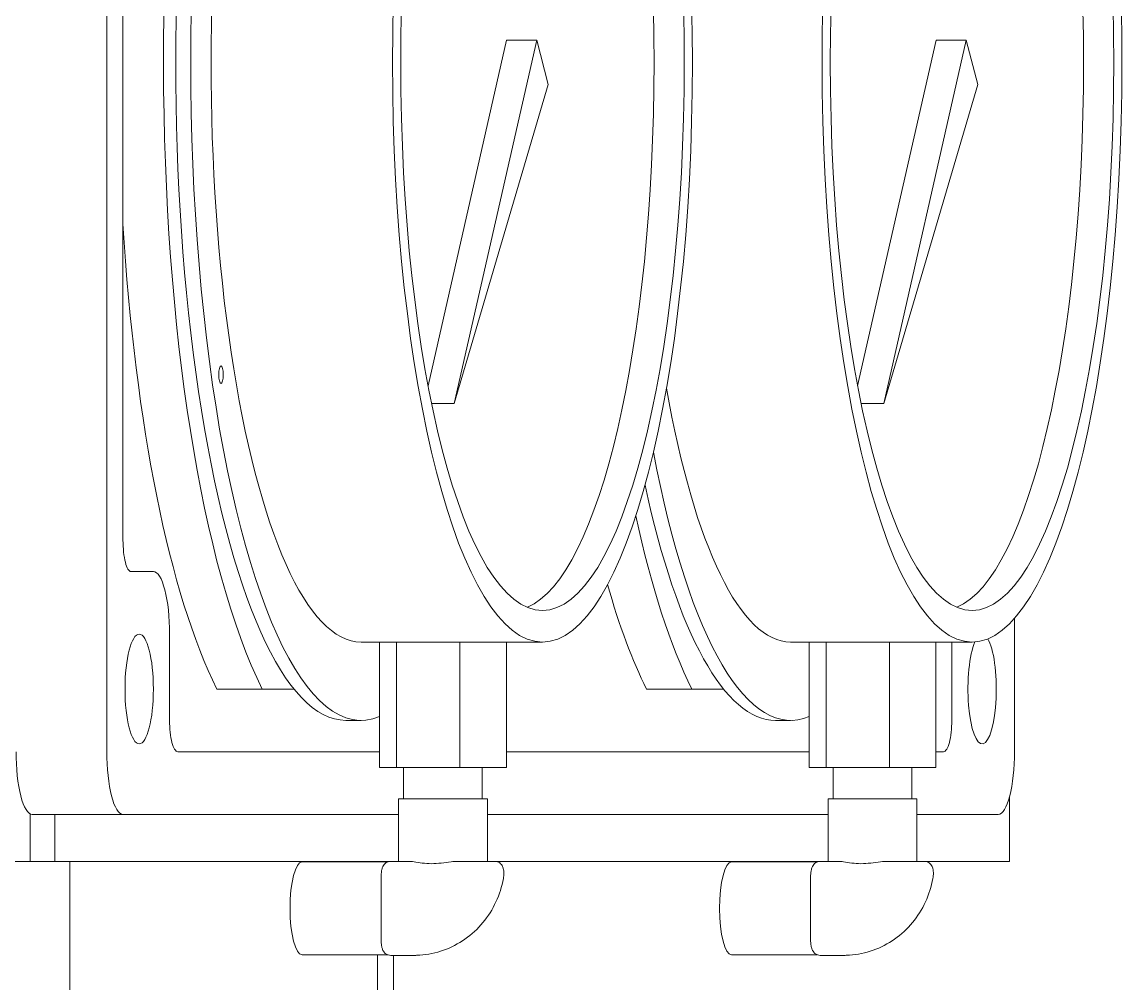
# Model space of a CAD drawing. Header units: inches. Extents: x 17 to 469, y 7 to 301.
# Drawn here: x 240.97 to 245.361, y 114.163 to 118 of the extents above; entities that cross this region are included whole.
import ezdxf

# ---------------------------------------------------------------- set-up
doc = ezdxf.new("R2010")
doc.units = ezdxf.units.IN
doc.header["$LTSCALE"] = 14
doc.header["$MEASUREMENT"] = 0
doc.layers.add('Visible (ANSI)', color=7, linetype='Continuous', lineweight=50)

msp = doc.modelspace()

# ---------------------------------------------------------------- linework, layer by layer
at = {"layer": 'Visible (ANSI)', "linetype": 'Continuous', "lineweight": 18}
for p, q in [((241.308353, 115.089395), (241.308353, 122.589395)), ((241.373067, 115.933145), (241.373067, 121.745645)), ((242.590689, 116.549287), (242.903955, 117.927748)), ((242.695256, 116.478115), (243.024695, 117.927748)), ((242.903955, 117.927748), (243.024695, 117.927748)), ((243.024695, 117.927748), (243.070449, 117.750972)), ((244.305348, 116.549287), (244.618613, 117.927748)), ((244.409914, 116.478115), (244.739353, 117.927748)), ((244.618613, 117.927748), (244.739353, 117.927748)), ((244.739353, 117.927748), (244.785107, 117.750972)), ((243.070449, 117.750972), (242.695256, 116.478115)), ((244.785107, 117.750972), (244.409914, 116.478115)), ((242.604739, 116.478115), (242.695256, 116.478115)), ((244.319397, 116.478115), (244.409914, 116.478115)), ((241.494379, 115.808145), (241.405419, 115.808145)), ((244.93182, 115.621633), (244.93182, 115.089395)), ((241.559084, 115.21443), (241.559084, 115.558145)), ((242.323128, 115.52686), (242.396914, 115.52686)), ((242.464784, 115.52686), (242.396914, 115.52686)), ((242.396914, 115.52686), (242.396914, 115.02686)), ((242.71808, 115.52686), (242.464784, 115.52686)), ((242.464784, 115.52686), (242.464784, 115.02686)), ((242.903506, 115.52686), (242.71808, 115.52686)), ((242.71808, 115.52686), (242.71808, 115.02686)), ((242.903506, 115.52686), (242.903506, 115.02686)), ((242.903506, 115.52686), (243.047572, 115.52686)), ((244.037786, 115.52686), (244.111572, 115.52686)), ((244.179442, 115.52686), (244.111572, 115.52686)), ((244.111572, 115.52686), (244.111572, 115.02686)), ((244.432738, 115.52686), (244.179442, 115.52686)), ((244.179442, 115.52686), (244.179442, 115.02686)), ((244.618164, 115.52686), (244.432738, 115.52686)), ((244.432738, 115.52686), (244.432738, 115.02686)), ((244.618164, 115.52686), (244.618164, 115.02686)), ((244.618164, 115.52686), (244.76223, 115.52686)), ((244.681089, 115.52686), (244.681089, 115.21443)), ((241.74813, 115.33943), (241.929241, 115.33943)), ((242.055544, 115.33943), (241.929241, 115.33943)), ((243.462788, 115.33943), (243.643899, 115.33943)), ((243.770202, 115.33943), (243.643899, 115.33943)), ((242.262757, 115.21436), (242.323128, 115.21436)), ((243.977415, 115.21436), (244.037786, 115.21436)), ((242.396914, 115.08943), (241.591436, 115.08943)), ((244.111572, 115.08943), (242.903506, 115.08943)), ((244.648736, 115.08943), (244.618164, 115.08943)), ((242.396914, 115.02686), (242.464784, 115.02686)), ((242.464784, 115.02686), (242.71808, 115.02686)), ((242.493229, 115.02686), (242.493229, 114.90186)), ((242.71808, 115.02686), (242.903506, 115.02686)), ((242.80719, 115.02686), (242.80719, 114.90186)), ((244.111572, 115.02686), (244.179442, 115.02686)), ((244.179442, 115.02686), (244.432738, 115.02686)), ((244.207887, 115.02686), (244.207887, 114.90186)), ((244.432738, 115.02686), (244.618164, 115.02686)), ((244.521848, 115.02686), (244.521848, 114.90186)), ((244.911448, 114.651895), (244.911448, 114.907296)), ((242.827709, 114.90186), (242.472711, 114.90186)), ((242.472711, 114.90186), (242.472711, 114.65186)), ((242.827709, 114.90186), (242.827709, 114.65186)), ((244.542367, 114.90186), (244.187369, 114.90186)), ((244.187369, 114.90186), (244.187369, 114.65186)), ((244.542367, 114.90186), (244.542367, 114.65186)), ((241.003034, 114.651895), (241.003034, 114.841219)), ((241.010836, 114.839395), (241.373058, 114.839395)), ((241.101385, 114.839395), (241.101385, 114.651895)), ((242.472711, 114.839395), (241.373058, 114.839395)), ((244.187369, 114.839395), (242.827709, 114.839395)), ((244.867115, 114.839395), (244.542367, 114.839395)), ((240.619113, 114.651895), (241.003034, 114.651895)), ((241.101385, 114.651895), (241.003034, 114.651895)), ((241.101385, 114.651895), (242.472711, 114.651895)), ((241.161099, 114.651895), (241.161099, 112.026895)), ((242.429747, 114.64962), (242.087817, 114.64962)), ((242.388502, 114.64962), (242.388502, 114.651895)), ((242.513497, 114.65186), (242.441558, 114.65186)), ((242.453207, 114.651895), (242.453207, 114.65186)), ((242.782681, 114.65186), (242.712004, 114.65186)), ((242.814037, 114.65186), (242.782681, 114.65186)), ((242.8576, 114.65186), (242.826245, 114.65186)), ((242.827709, 114.651895), (244.187369, 114.651895)), ((244.144405, 114.64962), (243.802475, 114.64962)), ((244.228155, 114.65186), (244.156216, 114.65186)), ((244.497339, 114.65186), (244.426662, 114.65186)), ((244.528695, 114.65186), (244.497339, 114.65186)), ((244.572258, 114.65186), (244.540903, 114.65186)), ((244.542367, 114.651895), (244.89654, 114.651895)), ((244.911448, 114.651895), (244.89654, 114.651895)), ((242.403146, 114.58936), (242.403146, 114.474232)), ((244.117804, 114.58936), (244.117804, 114.474232)), ((242.403146, 114.454487), (242.403146, 114.33936)), ((244.117804, 114.454487), (244.117804, 114.33936)), ((242.429747, 114.2791), (242.087817, 114.2791)), ((242.388502, 112.026895), (242.388502, 114.2791)), ((242.441558, 114.27686), (242.450699, 114.27686)), ((242.450699, 114.27686), (242.531552, 114.27686)), ((242.453207, 114.27686), (242.453207, 112.026895)), ((244.144405, 114.2791), (243.802475, 114.2791)), ((244.156216, 114.27686), (244.165357, 114.27686)), ((244.165357, 114.27686), (244.24621, 114.27686))]:
    msp.add_line(p, q, dxfattribs=at)
for centre, major_axis, start_param, end_param in [((242.262757, 117.83936), (0, 2.8125), 5.6776934, 8.94884126), ((242.323128, 117.83936), (0, -2.625), 2.64866739, 6.39200472), ((242.262757, 117.83936), (0, -2.625), 3.14159265, 6.28318531), ((242.323128, 117.83936), (0, -2.3125), 3.14159265, 6.28318531), ((242.926831, 117.83936), (0, -2.186419), 0.10688617, 3.03470649), ((244.641489, 117.83936), (0, -2.186419), 0.10688617, 3.03470649), ((242.081646, 117.83936), (0, 2.8125), 1.80187972, 2.66565596), ((244.037786, 117.83936), (0, -2.3125), 5.30904378, 6.28318531), ((244.037786, 117.83936), (0, -2.625), 5.34656589, 6.39200472), ((243.977415, 117.83936), (0, -2.625), 5.41040632, 6.28318531), ((243.977415, 117.83936), (0, 2.8125), 2.26978424, 2.66565596), ((241.405419, 115.933145), (0, -0.125), 4.71238898, 6.28318531), ((241.494379, 115.558145), (0, 0.25), 4.71238898, 6.28318531), ((243.796304, 117.83936), (0, 2.8125), 2.40500456, 2.66565596), ((244.80241, 115.339395), (0, -0.21875), 3.67941544, 9.01099268), ((241.591436, 115.21443), (0, -0.125), 4.71238898, 6.28318531), ((244.648736, 115.21443), (0, -0.125), 0, 1.57079633), ((241.010836, 115.089395), (0, -0.25), 4.71238898, 6.28318531), ((241.373058, 115.089395), (0, -0.25), 4.71238898, 6.28318531), ((244.867115, 115.089395), (0, -0.25), 0, 1.57079633), ((242.087817, 114.46436), (0, 0.18526), 0, 3.14159265), ((243.802475, 114.46436), (0, 0.18526), 0, 3.14159265)]:
    msp.add_ellipse(centre, major_axis=major_axis, ratio=0.25881905, start_param=start_param, end_param=end_param, dxfattribs=at)
for centre, major_axis in [((243.047572, 117.83936), (0, 2.3125)), ((244.76223, 117.83936), (0, 2.3125)), ((243.047572, 117.83936), (0, 2.186419)), ((244.76223, 117.83936), (0, 2.186419)), ((241.764472, 116.593162), (0, -0.035)), ((241.437763, 115.339395), (0, 0.21875))]:
    msp.add_ellipse(centre, major_axis=major_axis, ratio=0.25881905, dxfattribs=at)
for points, knots in [([(242.441558, 114.65186), (242.438018, 114.65186), (242.4345, 114.651243), (242.428034, 114.649104), (242.425177, 114.647541), (242.419889, 114.643842), (242.41776, 114.641683), (242.413611, 114.636735), (242.412084, 114.634091), (242.4087, 114.627324), (242.407498, 114.623505), (242.405514, 114.615741), (242.404812, 114.611828), (242.403765, 114.603759), (242.403429, 114.599614), (242.403185, 114.593406), (242.403146, 114.591383), (242.403146, 114.58936)], [1.57079633, 1.57079633, 1.57079633, 1.57079633, 1.65621802, 1.65621802, 1.74993133, 1.74993133, 1.87020452, 1.87020452, 2.04836576, 2.04836576, 2.36252503, 2.36252503, 2.67668429, 2.67668429, 2.99084356, 2.99084356, 3.14159265, 3.14159265, 3.14159265, 3.14159265]), ([(242.513497, 114.65186), (242.519951, 114.651863), (242.527154, 114.651041), (242.554857, 114.647027), (242.579003, 114.642582), (242.60427, 114.642582), (242.629537, 114.642582), (242.656804, 114.647027), (242.692612, 114.651041), (242.702521, 114.651863), (242.712004, 114.65186)], [2.000751798, 2.000751798, 2.000751798, 2.000751798, 2.079672535, 2.079672535, 2.279000165, 2.279000165, 2.279000165, 2.478327794, 2.478327794, 2.557248531, 2.557248531, 2.557248531, 2.557248531]), ([(242.814037, 114.65186), (242.817114, 114.651901), (242.819684, 114.651819), (242.821661, 114.651819), (242.823638, 114.651819), (242.825185, 114.651901), (242.826245, 114.65186)], [1.118517942, 1.118517942, 1.118517942, 1.118517942, 1.176718059, 1.176718059, 1.176718059, 1.234918175, 1.234918175, 1.234918175, 1.234918175]), ([(242.8576, 114.65186), (242.861138, 114.65186), (242.864768, 114.651236), (242.871362, 114.648985), (242.874277, 114.647361), (242.879561, 114.643525), (242.881689, 114.641289), (242.885676, 114.636274), (242.887099, 114.633635), (242.890153, 114.626937), (242.891113, 114.623219), (242.892622, 114.615356), (242.893002, 114.611208), (242.893231, 114.602642), (242.89306, 114.598297), (242.892327, 114.590644), (242.891875, 114.587358), (242.891296, 114.584105)], [0, 0, 0, 0, 0.007047672, 0.007047672, 0.014364631, 0.014364631, 0.02337213, 0.02337213, 0.036161154, 0.036161154, 0.05860048, 0.05860048, 0.08453699, 0.08453699, 0.1104735, 0.1104735, 0.12968255, 0.12968255, 0.12968255, 0.12968255]), ([(244.156216, 114.65186), (244.152676, 114.65186), (244.149158, 114.651243), (244.142692, 114.649104), (244.139835, 114.647541), (244.134547, 114.643842), (244.132418, 114.641683), (244.128269, 114.636735), (244.126742, 114.634091), (244.123358, 114.627324), (244.122156, 114.623505), (244.120172, 114.615741), (244.11947, 114.611828), (244.118423, 114.603759), (244.118087, 114.599614), (244.117843, 114.593406), (244.117804, 114.591383), (244.117804, 114.58936)], [1.57079633, 1.57079633, 1.57079633, 1.57079633, 1.65621802, 1.65621802, 1.74993133, 1.74993133, 1.87020452, 1.87020452, 2.04836576, 2.04836576, 2.36252503, 2.36252503, 2.67668429, 2.67668429, 2.99084356, 2.99084356, 3.14159265, 3.14159265, 3.14159265, 3.14159265]), ([(244.228155, 114.65186), (244.234609, 114.651863), (244.241812, 114.651041), (244.269515, 114.647027), (244.293661, 114.642582), (244.318928, 114.642582), (244.344195, 114.642582), (244.371462, 114.647027), (244.40727, 114.651041), (244.417179, 114.651863), (244.426662, 114.65186)], [2.000751798, 2.000751798, 2.000751798, 2.000751798, 2.079672535, 2.079672535, 2.279000165, 2.279000165, 2.279000165, 2.478327794, 2.478327794, 2.557248531, 2.557248531, 2.557248531, 2.557248531]), ([(244.528695, 114.65186), (244.531772, 114.651901), (244.534342, 114.651819), (244.536319, 114.651819), (244.538296, 114.651819), (244.539843, 114.651901), (244.540903, 114.65186)], [1.118517942, 1.118517942, 1.118517942, 1.118517942, 1.176718059, 1.176718059, 1.176718059, 1.234918175, 1.234918175, 1.234918175, 1.234918175]), ([(244.572258, 114.65186), (244.575796, 114.65186), (244.579426, 114.651236), (244.58602, 114.648985), (244.588935, 114.647361), (244.594219, 114.643525), (244.596347, 114.641289), (244.600334, 114.636274), (244.601757, 114.633635), (244.604811, 114.626937), (244.605771, 114.623219), (244.60728, 114.615356), (244.60766, 114.611208), (244.607889, 114.602642), (244.607718, 114.598297), (244.606985, 114.590644), (244.606533, 114.587358), (244.605954, 114.584105)], [0, 0, 0, 0, 0.007047672, 0.007047672, 0.014364631, 0.014364631, 0.02337213, 0.02337213, 0.036161154, 0.036161154, 0.05860048, 0.05860048, 0.08453699, 0.08453699, 0.1104735, 0.1104735, 0.12968255, 0.12968255, 0.12968255, 0.12968255]), ([(242.558354, 114.277702), (242.590384, 114.279921), (242.62212, 114.286549), (242.682778, 114.308141), (242.711694, 114.323104), (242.764696, 114.360286), (242.788779, 114.382502), (242.830463, 114.43262), (242.848063, 114.460516), (242.875596, 114.520052), (242.885528, 114.551686), (242.891296, 114.584105)], [3.20841338, 3.20841338, 3.20841338, 3.20841338, 3.47277545, 3.47277545, 3.73713752, 3.73713752, 4.00149959, 4.00149959, 4.26586166, 4.26586166, 4.53022373, 4.53022373, 4.53022373, 4.53022373]), ([(244.273012, 114.277702), (244.305042, 114.279921), (244.336778, 114.286549), (244.397436, 114.308141), (244.426352, 114.323104), (244.479354, 114.360286), (244.503437, 114.382502), (244.545121, 114.43262), (244.562721, 114.460516), (244.590254, 114.520052), (244.600186, 114.551686), (244.605954, 114.584105)], [3.20841338, 3.20841338, 3.20841338, 3.20841338, 3.47277545, 3.47277545, 3.73713752, 3.73713752, 4.00149959, 4.00149959, 4.26586166, 4.26586166, 4.53022373, 4.53022373, 4.53022373, 4.53022373]), ([(242.403126, 114.454489), (242.403136, 114.457816), (242.403147, 114.461112), (242.403147, 114.46436), (242.403147, 114.467607), (242.403136, 114.470904), (242.403126, 114.474231)], [1.288921134, 1.288921134, 1.288921134, 1.288921134, 1.3136672914, 1.3136672914, 1.3136672914, 1.3384134489, 1.3384134489, 1.3384134489, 1.3384134489]), ([(244.117784, 114.454489), (244.117794, 114.457816), (244.117805, 114.461112), (244.117805, 114.46436), (244.117805, 114.467607), (244.117794, 114.470904), (244.117784, 114.474231)], [1.288921134, 1.288921134, 1.288921134, 1.288921134, 1.3136672914, 1.3136672914, 1.3136672914, 1.3384134489, 1.3384134489, 1.3384134489, 1.3384134489]), ([(242.403146, 114.33936), (242.403146, 114.335143), (242.403316, 114.330929), (242.40401, 114.322677), (242.40453, 114.318645), (242.406009, 114.31078), (242.406939, 114.306967), (242.409766, 114.299032), (242.411409, 114.294885), (242.416712, 114.288229), (242.418184, 114.286608), (242.422862, 114.282559), (242.42666, 114.280033), (242.434663, 114.277447), (242.4381, 114.27686), (242.441558, 114.27686)], [3.14159265, 3.14159265, 3.14159265, 3.14159265, 3.45575192, 3.45575192, 3.76991118, 3.76991118, 4.08407045, 4.08407045, 4.39822972, 4.39822972, 4.4920126, 4.4920126, 4.6289609, 4.6289609, 4.71238898, 4.71238898, 4.71238898, 4.71238898]), ([(244.117804, 114.33936), (244.117804, 114.335143), (244.117974, 114.330929), (244.118668, 114.322677), (244.119188, 114.318645), (244.120667, 114.31078), (244.121598, 114.306967), (244.124424, 114.299032), (244.126067, 114.294885), (244.13137, 114.288229), (244.132842, 114.286608), (244.13752, 114.282559), (244.141318, 114.280033), (244.149321, 114.277447), (244.152758, 114.27686), (244.156216, 114.27686)], [3.14159265, 3.14159265, 3.14159265, 3.14159265, 3.45575192, 3.45575192, 3.76991118, 3.76991118, 4.08407045, 4.08407045, 4.39822972, 4.39822972, 4.4920126, 4.4920126, 4.6289609, 4.6289609, 4.71238898, 4.71238898, 4.71238898, 4.71238898]), ([(242.558354, 114.277702), (242.556533, 114.277575), (242.55467, 114.277463), (242.550923, 114.27727), (242.549041, 114.277188), (242.545326, 114.277055), (242.543498, 114.277004), (242.539903, 114.276926), (242.538147, 114.2769), (242.53475, 114.276867), (242.533108, 114.27686), (242.531552, 114.27686)], [0, 0, 0, 0, 0.0129633587, 0.0129633587, 0.0259267175, 0.0259267175, 0.0388900762, 0.0388900762, 0.051853435, 0.051853435, 0.0648167937, 0.0648167937, 0.0648167937, 0.0648167937]), ([(244.273012, 114.277702), (244.271191, 114.277575), (244.269328, 114.277463), (244.265581, 114.27727), (244.263699, 114.277188), (244.259984, 114.277055), (244.258156, 114.277004), (244.254561, 114.276926), (244.252805, 114.2769), (244.249408, 114.276867), (244.247766, 114.27686), (244.24621, 114.27686)], [0, 0, 0, 0, 0.0129633587, 0.0129633587, 0.0259267175, 0.0259267175, 0.0388900762, 0.0388900762, 0.051853435, 0.051853435, 0.0648167937, 0.0648167937, 0.0648167937, 0.0648167937])]:
    msp.add_open_spline(points, degree=3, knots=knots, dxfattribs=at)

doc.saveas('drawing.dxf')
